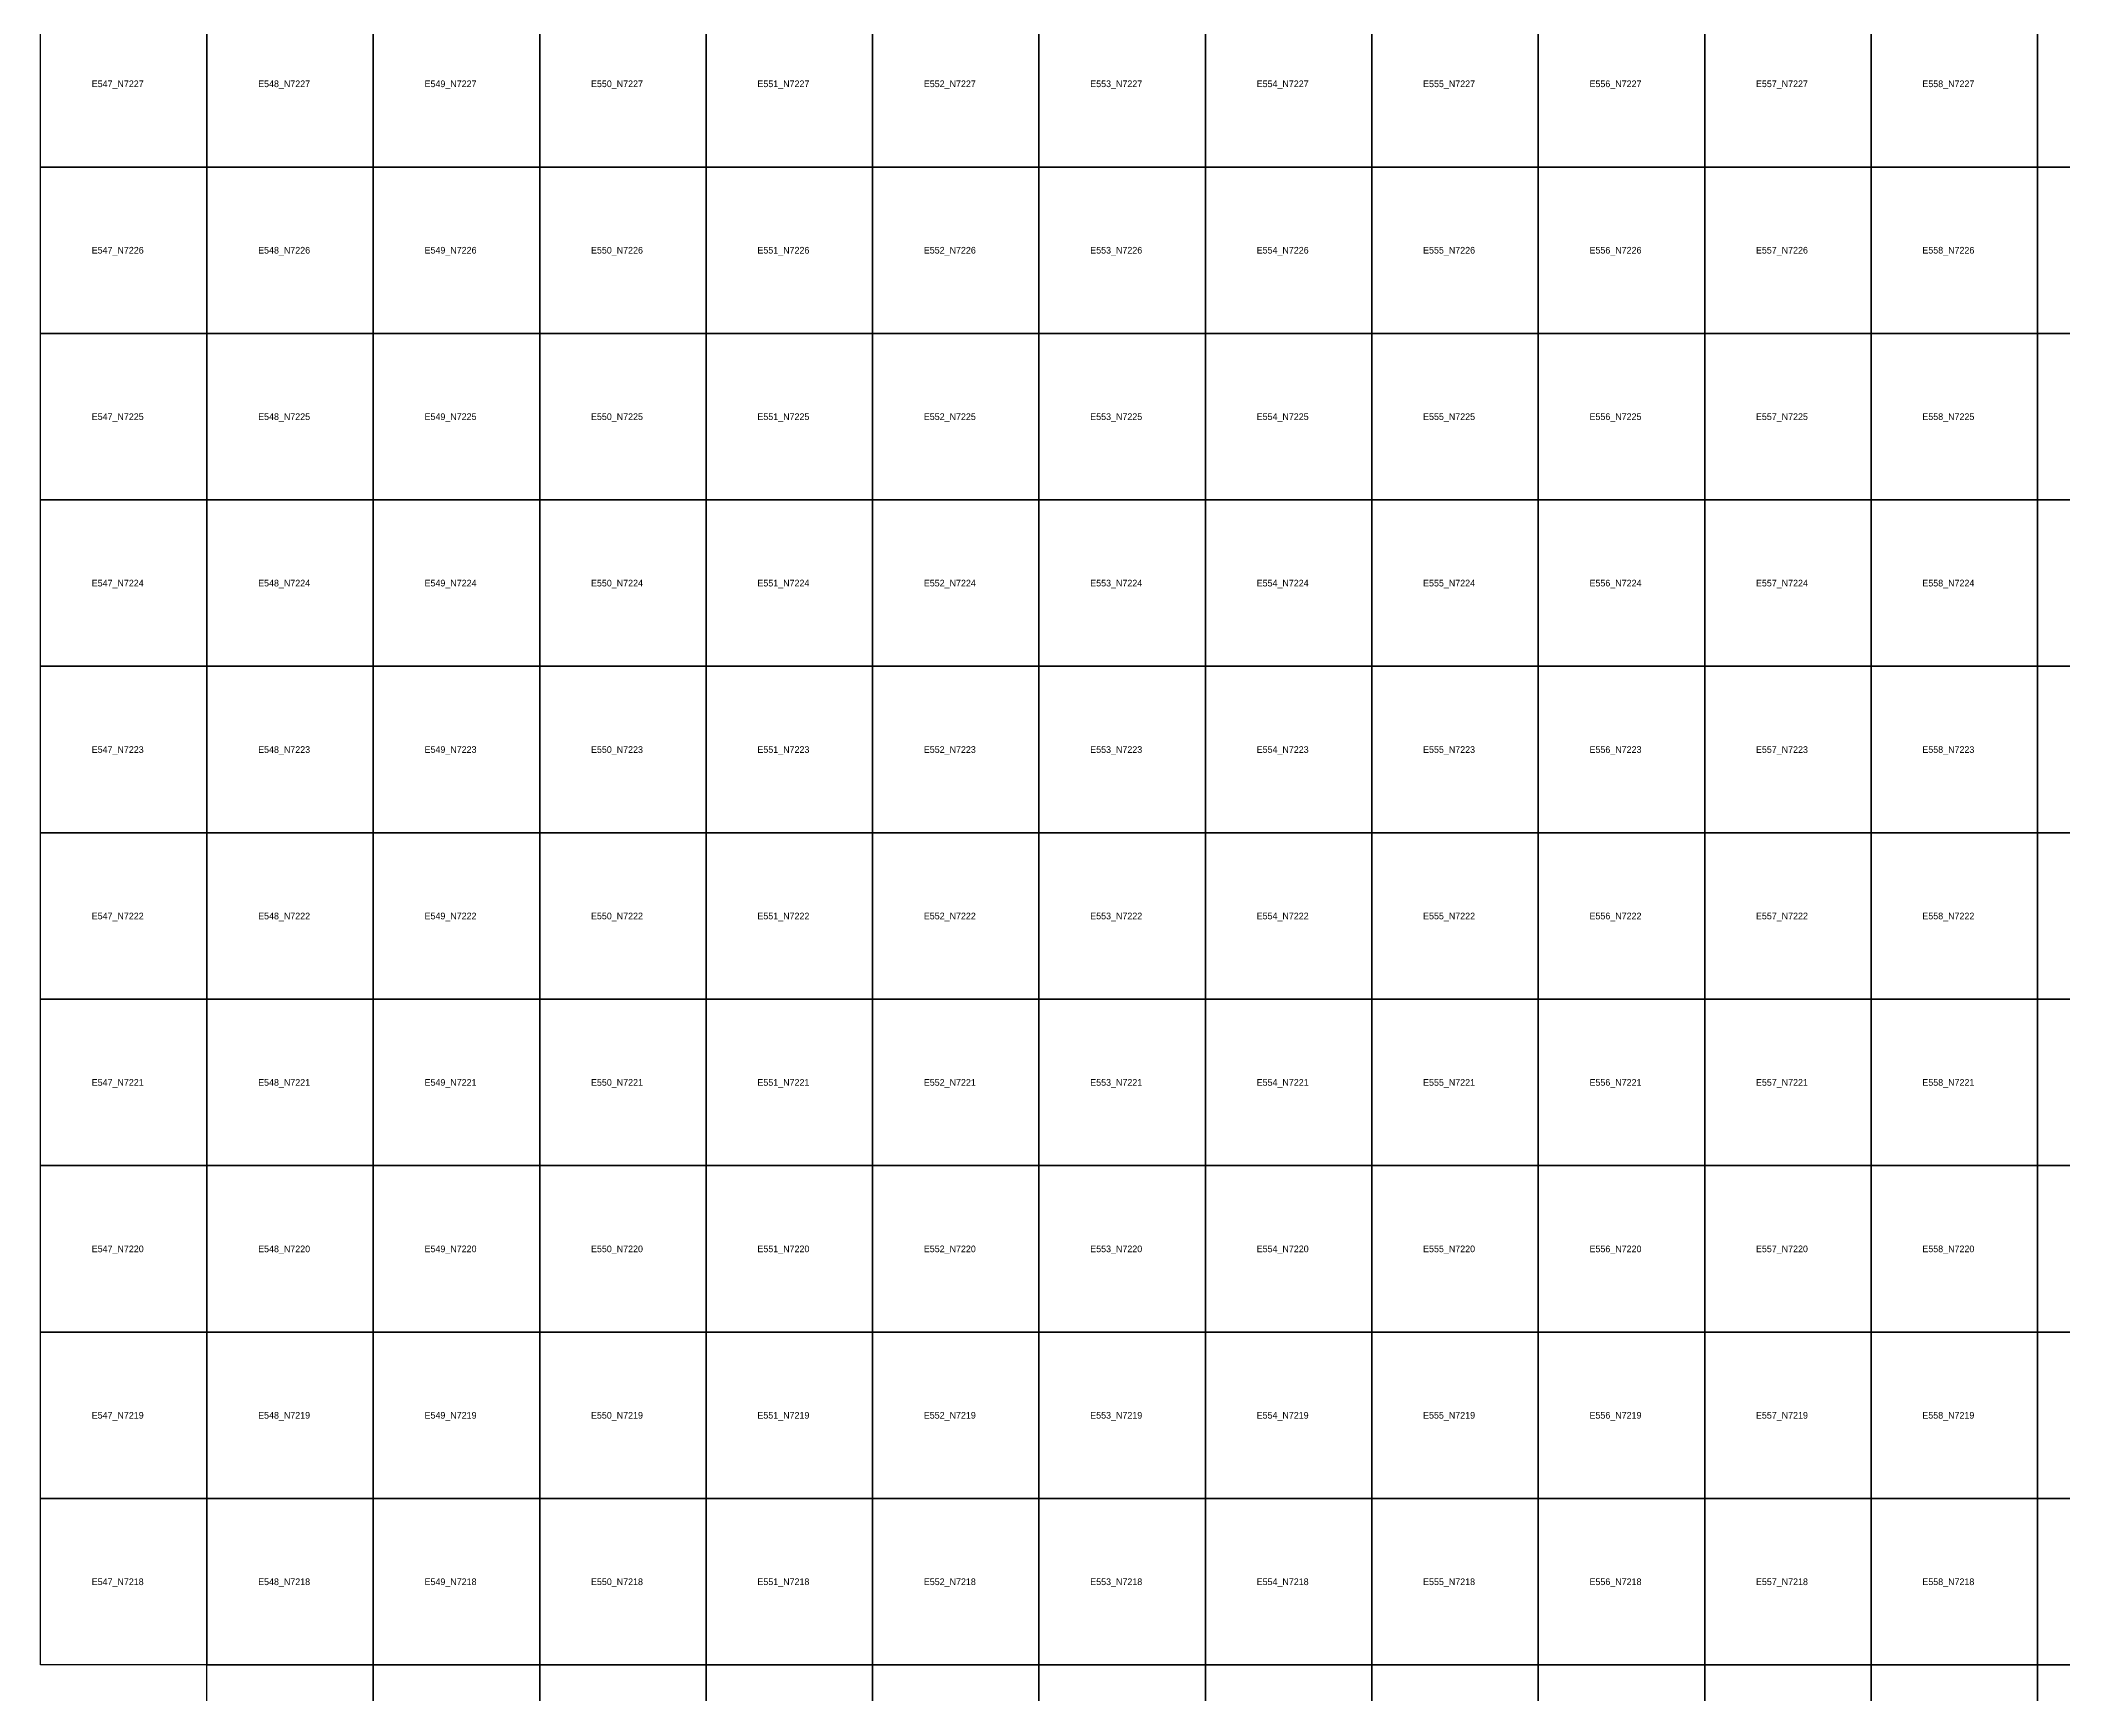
# Model space of a CAD drawing. Extents: x 546000 to 599000, y 7210000 to 7363000.
# Drawn here: x 547000 to 559156, y 7217822 to 7227760 of the extents above; entities that cross this region are included whole.
import ezdxf

# ---------------------------------------------------------------- set-up
doc = ezdxf.new("R2010")
doc.units = 0
doc.layers.add('FEATUREATTRIBS', color=7, linetype='Continuous')

msp = doc.modelspace()

# ---------------------------------------------------------------- linework, layer by layer
at = {"layer": 'FEATUREATTRIBS'}
for points in [[(547000, 7227000), (547000, 7228000), (548000, 7228000), (548000, 7227000)], [(548000, 7227000), (548000, 7228000), (549000, 7228000), (549000, 7227000)], [(549000, 7227000), (549000, 7228000), (550000, 7228000), (550000, 7227000)], [(550000, 7227000), (550000, 7228000), (551000, 7228000), (551000, 7227000)], [(551000, 7227000), (551000, 7228000), (552000, 7228000), (552000, 7227000)], [(552000, 7227000), (552000, 7228000), (553000, 7228000), (553000, 7227000)], [(553000, 7227000), (553000, 7228000), (554000, 7228000), (554000, 7227000)], [(554000, 7227000), (554000, 7228000), (555000, 7228000), (555000, 7227000)], [(555000, 7227000), (555000, 7228000), (556000, 7228000), (556000, 7227000)], [(556000, 7227000), (556000, 7228000), (557000, 7228000), (557000, 7227000)], [(557000, 7227000), (557000, 7228000), (558000, 7228000), (558000, 7227000)], [(558000, 7227000), (558000, 7228000), (559000, 7228000), (559000, 7227000)], [(559000, 7227000), (559000, 7228000), (560000, 7228000), (560000, 7227000)], [(547000, 7226000), (547000, 7227000), (548000, 7227000), (548000, 7226000)], [(548000, 7226000), (548000, 7227000), (549000, 7227000), (549000, 7226000)], [(549000, 7226000), (549000, 7227000), (550000, 7227000), (550000, 7226000)], [(550000, 7226000), (550000, 7227000), (551000, 7227000), (551000, 7226000)], [(551000, 7226000), (551000, 7227000), (552000, 7227000), (552000, 7226000)], [(552000, 7226000), (552000, 7227000), (553000, 7227000), (553000, 7226000)], [(553000, 7226000), (553000, 7227000), (554000, 7227000), (554000, 7226000)], [(554000, 7226000), (554000, 7227000), (555000, 7227000), (555000, 7226000)], [(555000, 7226000), (555000, 7227000), (556000, 7227000), (556000, 7226000)], [(556000, 7226000), (556000, 7227000), (557000, 7227000), (557000, 7226000)], [(557000, 7226000), (557000, 7227000), (558000, 7227000), (558000, 7226000)], [(558000, 7226000), (558000, 7227000), (559000, 7227000), (559000, 7226000)], [(559000, 7226000), (559000, 7227000), (560000, 7227000), (560000, 7226000)], [(547000, 7225000), (547000, 7226000), (548000, 7226000), (548000, 7225000)], [(548000, 7225000), (548000, 7226000), (549000, 7226000), (549000, 7225000)], [(549000, 7225000), (549000, 7226000), (550000, 7226000), (550000, 7225000)], [(550000, 7225000), (550000, 7226000), (551000, 7226000), (551000, 7225000)], [(551000, 7225000), (551000, 7226000), (552000, 7226000), (552000, 7225000)], [(552000, 7225000), (552000, 7226000), (553000, 7226000), (553000, 7225000)], [(553000, 7225000), (553000, 7226000), (554000, 7226000), (554000, 7225000)], [(554000, 7225000), (554000, 7226000), (555000, 7226000), (555000, 7225000)], [(555000, 7225000), (555000, 7226000), (556000, 7226000), (556000, 7225000)], [(556000, 7225000), (556000, 7226000), (557000, 7226000), (557000, 7225000)], [(557000, 7225000), (557000, 7226000), (558000, 7226000), (558000, 7225000)], [(558000, 7225000), (558000, 7226000), (559000, 7226000), (559000, 7225000)], [(559000, 7225000), (559000, 7226000), (560000, 7226000), (560000, 7225000)], [(547000, 7224000), (547000, 7225000), (548000, 7225000), (548000, 7224000)], [(548000, 7224000), (548000, 7225000), (549000, 7225000), (549000, 7224000)], [(549000, 7224000), (549000, 7225000), (550000, 7225000), (550000, 7224000)], [(550000, 7224000), (550000, 7225000), (551000, 7225000), (551000, 7224000)], [(551000, 7224000), (551000, 7225000), (552000, 7225000), (552000, 7224000)], [(552000, 7224000), (552000, 7225000), (553000, 7225000), (553000, 7224000)], [(553000, 7224000), (553000, 7225000), (554000, 7225000), (554000, 7224000)], [(554000, 7224000), (554000, 7225000), (555000, 7225000), (555000, 7224000)], [(555000, 7224000), (555000, 7225000), (556000, 7225000), (556000, 7224000)], [(556000, 7224000), (556000, 7225000), (557000, 7225000), (557000, 7224000)], [(557000, 7224000), (557000, 7225000), (558000, 7225000), (558000, 7224000)], [(558000, 7224000), (558000, 7225000), (559000, 7225000), (559000, 7224000)], [(559000, 7224000), (559000, 7225000), (560000, 7225000), (560000, 7224000)], [(547000, 7223000), (547000, 7224000), (548000, 7224000), (548000, 7223000)], [(548000, 7223000), (548000, 7224000), (549000, 7224000), (549000, 7223000)], [(549000, 7223000), (549000, 7224000), (550000, 7224000), (550000, 7223000)], [(550000, 7223000), (550000, 7224000), (551000, 7224000), (551000, 7223000)], [(551000, 7223000), (551000, 7224000), (552000, 7224000), (552000, 7223000)], [(552000, 7223000), (552000, 7224000), (553000, 7224000), (553000, 7223000)], [(553000, 7223000), (553000, 7224000), (554000, 7224000), (554000, 7223000)], [(554000, 7223000), (554000, 7224000), (555000, 7224000), (555000, 7223000)], [(555000, 7223000), (555000, 7224000), (556000, 7224000), (556000, 7223000)], [(556000, 7223000), (556000, 7224000), (557000, 7224000), (557000, 7223000)], [(557000, 7223000), (557000, 7224000), (558000, 7224000), (558000, 7223000)], [(558000, 7223000), (558000, 7224000), (559000, 7224000), (559000, 7223000)], [(559000, 7223000), (559000, 7224000), (560000, 7224000), (560000, 7223000)], [(547000, 7222000), (547000, 7223000), (548000, 7223000), (548000, 7222000)], [(548000, 7222000), (548000, 7223000), (549000, 7223000), (549000, 7222000)], [(549000, 7222000), (549000, 7223000), (550000, 7223000), (550000, 7222000)], [(550000, 7222000), (550000, 7223000), (551000, 7223000), (551000, 7222000)], [(551000, 7222000), (551000, 7223000), (552000, 7223000), (552000, 7222000)], [(552000, 7222000), (552000, 7223000), (553000, 7223000), (553000, 7222000)], [(553000, 7222000), (553000, 7223000), (554000, 7223000), (554000, 7222000)], [(554000, 7222000), (554000, 7223000), (555000, 7223000), (555000, 7222000)], [(555000, 7222000), (555000, 7223000), (556000, 7223000), (556000, 7222000)], [(556000, 7222000), (556000, 7223000), (557000, 7223000), (557000, 7222000)], [(557000, 7222000), (557000, 7223000), (558000, 7223000), (558000, 7222000)], [(558000, 7222000), (558000, 7223000), (559000, 7223000), (559000, 7222000)], [(559000, 7222000), (559000, 7223000), (560000, 7223000), (560000, 7222000)], [(547000, 7221000), (547000, 7222000), (548000, 7222000), (548000, 7221000)], [(548000, 7221000), (548000, 7222000), (549000, 7222000), (549000, 7221000)], [(549000, 7221000), (549000, 7222000), (550000, 7222000), (550000, 7221000)], [(550000, 7221000), (550000, 7222000), (551000, 7222000), (551000, 7221000)], [(551000, 7221000), (551000, 7222000), (552000, 7222000), (552000, 7221000)], [(552000, 7221000), (552000, 7222000), (553000, 7222000), (553000, 7221000)], [(553000, 7221000), (553000, 7222000), (554000, 7222000), (554000, 7221000)], [(554000, 7221000), (554000, 7222000), (555000, 7222000), (555000, 7221000)], [(555000, 7221000), (555000, 7222000), (556000, 7222000), (556000, 7221000)], [(556000, 7221000), (556000, 7222000), (557000, 7222000), (557000, 7221000)], [(557000, 7221000), (557000, 7222000), (558000, 7222000), (558000, 7221000)], [(558000, 7221000), (558000, 7222000), (559000, 7222000), (559000, 7221000)], [(559000, 7221000), (559000, 7222000), (560000, 7222000), (560000, 7221000)], [(547000, 7220000), (547000, 7221000), (548000, 7221000), (548000, 7220000)], [(548000, 7220000), (548000, 7221000), (549000, 7221000), (549000, 7220000)], [(549000, 7220000), (549000, 7221000), (550000, 7221000), (550000, 7220000)], [(550000, 7220000), (550000, 7221000), (551000, 7221000), (551000, 7220000)], [(551000, 7220000), (551000, 7221000), (552000, 7221000), (552000, 7220000)], [(552000, 7220000), (552000, 7221000), (553000, 7221000), (553000, 7220000)], [(553000, 7220000), (553000, 7221000), (554000, 7221000), (554000, 7220000)], [(554000, 7220000), (554000, 7221000), (555000, 7221000), (555000, 7220000)], [(555000, 7220000), (555000, 7221000), (556000, 7221000), (556000, 7220000)], [(556000, 7220000), (556000, 7221000), (557000, 7221000), (557000, 7220000)], [(557000, 7220000), (557000, 7221000), (558000, 7221000), (558000, 7220000)], [(558000, 7220000), (558000, 7221000), (559000, 7221000), (559000, 7220000)], [(559000, 7220000), (559000, 7221000), (560000, 7221000), (560000, 7220000)], [(547000, 7219000), (547000, 7220000), (548000, 7220000), (548000, 7219000)], [(548000, 7219000), (548000, 7220000), (549000, 7220000), (549000, 7219000)], [(549000, 7219000), (549000, 7220000), (550000, 7220000), (550000, 7219000)], [(550000, 7219000), (550000, 7220000), (551000, 7220000), (551000, 7219000)], [(551000, 7219000), (551000, 7220000), (552000, 7220000), (552000, 7219000)], [(552000, 7219000), (552000, 7220000), (553000, 7220000), (553000, 7219000)], [(553000, 7219000), (553000, 7220000), (554000, 7220000), (554000, 7219000)], [(554000, 7219000), (554000, 7220000), (555000, 7220000), (555000, 7219000)], [(555000, 7219000), (555000, 7220000), (556000, 7220000), (556000, 7219000)], [(556000, 7219000), (556000, 7220000), (557000, 7220000), (557000, 7219000)], [(557000, 7219000), (557000, 7220000), (558000, 7220000), (558000, 7219000)], [(558000, 7219000), (558000, 7220000), (559000, 7220000), (559000, 7219000)], [(559000, 7219000), (559000, 7220000), (560000, 7220000), (560000, 7219000)], [(547000, 7218000), (547000, 7219000), (548000, 7219000), (548000, 7218000)], [(548000, 7218000), (548000, 7219000), (549000, 7219000), (549000, 7218000)], [(549000, 7218000), (549000, 7219000), (550000, 7219000), (550000, 7218000)], [(550000, 7218000), (550000, 7219000), (551000, 7219000), (551000, 7218000)], [(551000, 7218000), (551000, 7219000), (552000, 7219000), (552000, 7218000)], [(552000, 7218000), (552000, 7219000), (553000, 7219000), (553000, 7218000)], [(553000, 7218000), (553000, 7219000), (554000, 7219000), (554000, 7218000)], [(554000, 7218000), (554000, 7219000), (555000, 7219000), (555000, 7218000)], [(555000, 7218000), (555000, 7219000), (556000, 7219000), (556000, 7218000)], [(556000, 7218000), (556000, 7219000), (557000, 7219000), (557000, 7218000)], [(557000, 7218000), (557000, 7219000), (558000, 7219000), (558000, 7218000)], [(558000, 7218000), (558000, 7219000), (559000, 7219000), (559000, 7218000)], [(559000, 7218000), (559000, 7219000), (560000, 7219000), (560000, 7218000)], [(548000, 7217000), (548000, 7218000), (549000, 7218000), (549000, 7217000)], [(549000, 7217000), (549000, 7218000), (550000, 7218000), (550000, 7217000)], [(550000, 7217000), (550000, 7218000), (551000, 7218000), (551000, 7217000)], [(551000, 7217000), (551000, 7218000), (552000, 7218000), (552000, 7217000)], [(552000, 7217000), (552000, 7218000), (553000, 7218000), (553000, 7217000)], [(553000, 7217000), (553000, 7218000), (554000, 7218000), (554000, 7217000)], [(554000, 7217000), (554000, 7218000), (555000, 7218000), (555000, 7217000)], [(555000, 7217000), (555000, 7218000), (556000, 7218000), (556000, 7217000)], [(556000, 7217000), (556000, 7218000), (557000, 7218000), (557000, 7217000)], [(557000, 7217000), (557000, 7218000), (558000, 7218000), (558000, 7217000)], [(558000, 7217000), (558000, 7218000), (559000, 7218000), (559000, 7217000)], [(559000, 7217000), (559000, 7218000), (560000, 7218000), (560000, 7217000)]]:
    msp.add_lwpolyline(points, close=True, dxfattribs=at)

# ---------------------------------------------------------------- texts
for s, p in [('E547_N7227', (547308, 7227480)), ('E548_N7227', (548308, 7227480)), ('E549_N7227', (549308, 7227480)), ('E550_N7227', (550308, 7227480)), ('E551_N7227', (551308, 7227480)), ('E552_N7227', (552308, 7227480)), ('E553_N7227', (553308, 7227480)), ('E554_N7227', (554308, 7227480)), ('E555_N7227', (555308, 7227480)), ('E556_N7227', (556308, 7227480)), ('E557_N7227', (557308, 7227480)), ('E558_N7227', (558308, 7227480)), ('E547_N7226', (547308, 7226480)), ('E548_N7226', (548308, 7226480)), ('E549_N7226', (549308, 7226480)), ('E550_N7226', (550308, 7226480)), ('E551_N7226', (551308, 7226480)), ('E552_N7226', (552308, 7226480)), ('E553_N7226', (553308, 7226480)), ('E554_N7226', (554308, 7226480)), ('E555_N7226', (555308, 7226480)), ('E556_N7226', (556308, 7226480)), ('E557_N7226', (557308, 7226480)), ('E558_N7226', (558308, 7226480)), ('E547_N7225', (547308, 7225480)), ('E548_N7225', (548308, 7225480)), ('E549_N7225', (549308, 7225480)), ('E550_N7225', (550308, 7225480)), ('E551_N7225', (551308, 7225480)), ('E552_N7225', (552308, 7225480)), ('E553_N7225', (553308, 7225480)), ('E554_N7225', (554308, 7225480)), ('E555_N7225', (555308, 7225480)), ('E556_N7225', (556308, 7225480)), ('E557_N7225', (557308, 7225480)), ('E558_N7225', (558308, 7225480)), ('E547_N7224', (547308, 7224480)), ('E548_N7224', (548308, 7224480)), ('E549_N7224', (549308, 7224480)), ('E550_N7224', (550308, 7224480)), ('E551_N7224', (551308, 7224480)), ('E552_N7224', (552308, 7224480)), ('E553_N7224', (553308, 7224480)), ('E554_N7224', (554308, 7224480)), ('E555_N7224', (555308, 7224480)), ('E556_N7224', (556308, 7224480)), ('E557_N7224', (557308, 7224480)), ('E558_N7224', (558308, 7224480)), ('E547_N7223', (547308, 7223480)), ('E548_N7223', (548308, 7223480)), ('E549_N7223', (549308, 7223480)), ('E550_N7223', (550308, 7223480)), ('E551_N7223', (551308, 7223480)), ('E552_N7223', (552308, 7223480)), ('E553_N7223', (553308, 7223480)), ('E554_N7223', (554308, 7223480)), ('E555_N7223', (555308, 7223480)), ('E556_N7223', (556308, 7223480)), ('E557_N7223', (557308, 7223480)), ('E558_N7223', (558308, 7223480)), ('E547_N7222', (547308, 7222480)), ('E548_N7222', (548308, 7222480)), ('E549_N7222', (549308, 7222480)), ('E550_N7222', (550308, 7222480)), ('E551_N7222', (551308, 7222480)), ('E552_N7222', (552308, 7222480)), ('E553_N7222', (553308, 7222480)), ('E554_N7222', (554308, 7222480)), ('E555_N7222', (555308, 7222480)), ('E556_N7222', (556308, 7222480)), ('E557_N7222', (557308, 7222480)), ('E558_N7222', (558308, 7222480)), ('E547_N7221', (547308, 7221480)), ('E548_N7221', (548308, 7221480)), ('E549_N7221', (549308, 7221480)), ('E550_N7221', (550308, 7221480)), ('E551_N7221', (551308, 7221480)), ('E552_N7221', (552308, 7221480)), ('E553_N7221', (553308, 7221480)), ('E554_N7221', (554308, 7221480)), ('E555_N7221', (555308, 7221480)), ('E556_N7221', (556308, 7221480)), ('E557_N7221', (557308, 7221480)), ('E558_N7221', (558308, 7221480)), ('E547_N7220', (547308, 7220480)), ('E548_N7220', (548308, 7220480)), ('E549_N7220', (549308, 7220480)), ('E550_N7220', (550308, 7220480)), ('E551_N7220', (551308, 7220480)), ('E552_N7220', (552308, 7220480)), ('E553_N7220', (553308, 7220480)), ('E554_N7220', (554308, 7220480)), ('E555_N7220', (555308, 7220480)), ('E556_N7220', (556308, 7220480)), ('E557_N7220', (557308, 7220480)), ('E558_N7220', (558308, 7220480)), ('E547_N7219', (547308, 7219480)), ('E548_N7219', (548308, 7219480)), ('E549_N7219', (549308, 7219480)), ('E550_N7219', (550308, 7219480)), ('E551_N7219', (551308, 7219480)), ('E552_N7219', (552308, 7219480)), ('E553_N7219', (553308, 7219480)), ('E554_N7219', (554308, 7219480)), ('E555_N7219', (555308, 7219480)), ('E556_N7219', (556308, 7219480)), ('E557_N7219', (557308, 7219480)), ('E558_N7219', (558308, 7219480)), ('E547_N7218', (547308, 7218480)), ('E548_N7218', (548308, 7218480)), ('E549_N7218', (549308, 7218480)), ('E550_N7218', (550308, 7218480)), ('E551_N7218', (551308, 7218480)), ('E552_N7218', (552308, 7218480)), ('E553_N7218', (553308, 7218480)), ('E554_N7218', (554308, 7218480)), ('E555_N7218', (555308, 7218480)), ('E556_N7218', (556308, 7218480)), ('E557_N7218', (557308, 7218480)), ('E558_N7218', (558308, 7218480))]:
    msp.add_text(s, height=40, dxfattribs=at).set_placement(p)

doc.saveas('drawing.dxf')
